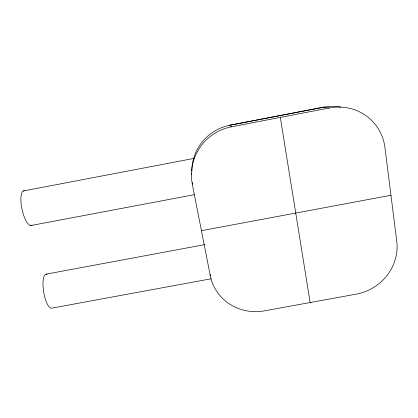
<?xml version="1.0" encoding="UTF-8"?>
<svg xmlns="http://www.w3.org/2000/svg" width="418" height="418" viewBox="0 0 418 418"><rect width="100%" height="100%" fill="white"/><g stroke="black" fill="none" stroke-linecap="round" stroke-linejoin="round"><path stroke-width="0.63" d="M191.94 171.046L191.951 167.994A46.659 46.048 -35.5 0 1 230.041 125.201L323.443 107.196A47.762 45.677 -46.4 0 1 340.722 107.118M192.327 184.213A48.869 48.174 -33.5 0 1 231.462 126.811L329.41 107.943A50.071 47.777 -45.7 0 1 384.968 147.664L396.76 241.249A47.976 45.097 -29.4 0 1 356.146 294.152L264.375 310.861A47.192 45.175 -13.9 0 1 210.275 275.645L192.311 184.218L192.468 182.426M229.759 125.562A46.748 1.74 79.5 0 1 230.036 125.17L323.448 107.212A46.978 9.039 80.2 0 0 321.949 107.703M23.272 190.984L194.104 158.385M30.671 225.584L194.751 194.595M201.439 230.689L390.966 195.263M46.152 274.151L204.684 244.645M211.153 278.78L51.963 308.113A17.237 5.298 80.7 0 1 43.514 290.907A17.237 5.298 80.7 0 1 47.103 274.281M323.443 107.196L329.415 107.996M231.462 126.811L230.036 125.17M191.418 173.58L191.648 174.755M280.316 117.427L310.151 302.527M210.207 274.407L210.275 275.645M32.076 225.171A17.786 5.622 77.8 0 1 22.18 210.014A17.786 5.622 77.8 0 1 24.228 190.749"/></g></svg>
